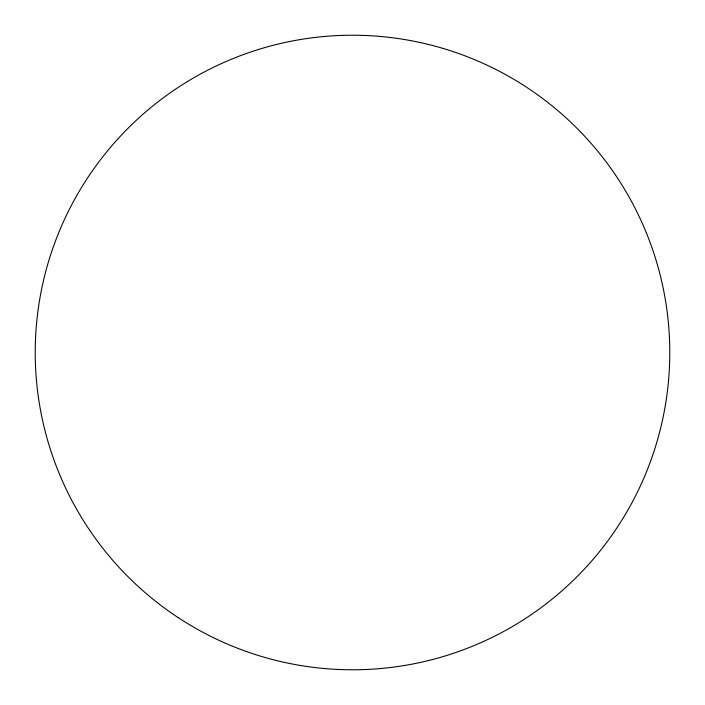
<?xml version="1.0" encoding="UTF-8"?>
<svg xmlns="http://www.w3.org/2000/svg" width="705" height="705" viewBox="0 0 705 705"><rect width="100%" height="100%" fill="white"/><g stroke="black" fill="none" stroke-linecap="round" stroke-linejoin="round"><path stroke-width="1.06" d="M177.986 617.474A317.276 317.276 0 0 0 669.23 371.147A317.276 317.276 0 0 0 210.284 68.887A317.276 317.276 0 0 0 177.986 617.474"/></g></svg>
